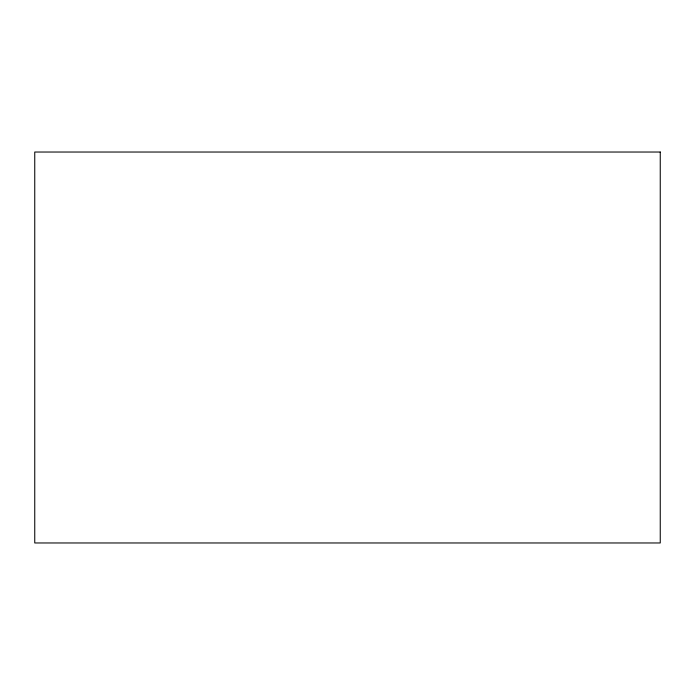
<?xml version="1.0" encoding="UTF-8"?>
<svg xmlns="http://www.w3.org/2000/svg" width="695" height="695" viewBox="0 0 695 695"><rect width="100%" height="100%" fill="white"/><g stroke="black" fill="none" stroke-linecap="round" stroke-linejoin="round"><path stroke-width="1.04" d="M660.25 152.031L34.75 152.031L34.75 542.969L660.25 542.969L660.25 152.031"/></g></svg>
